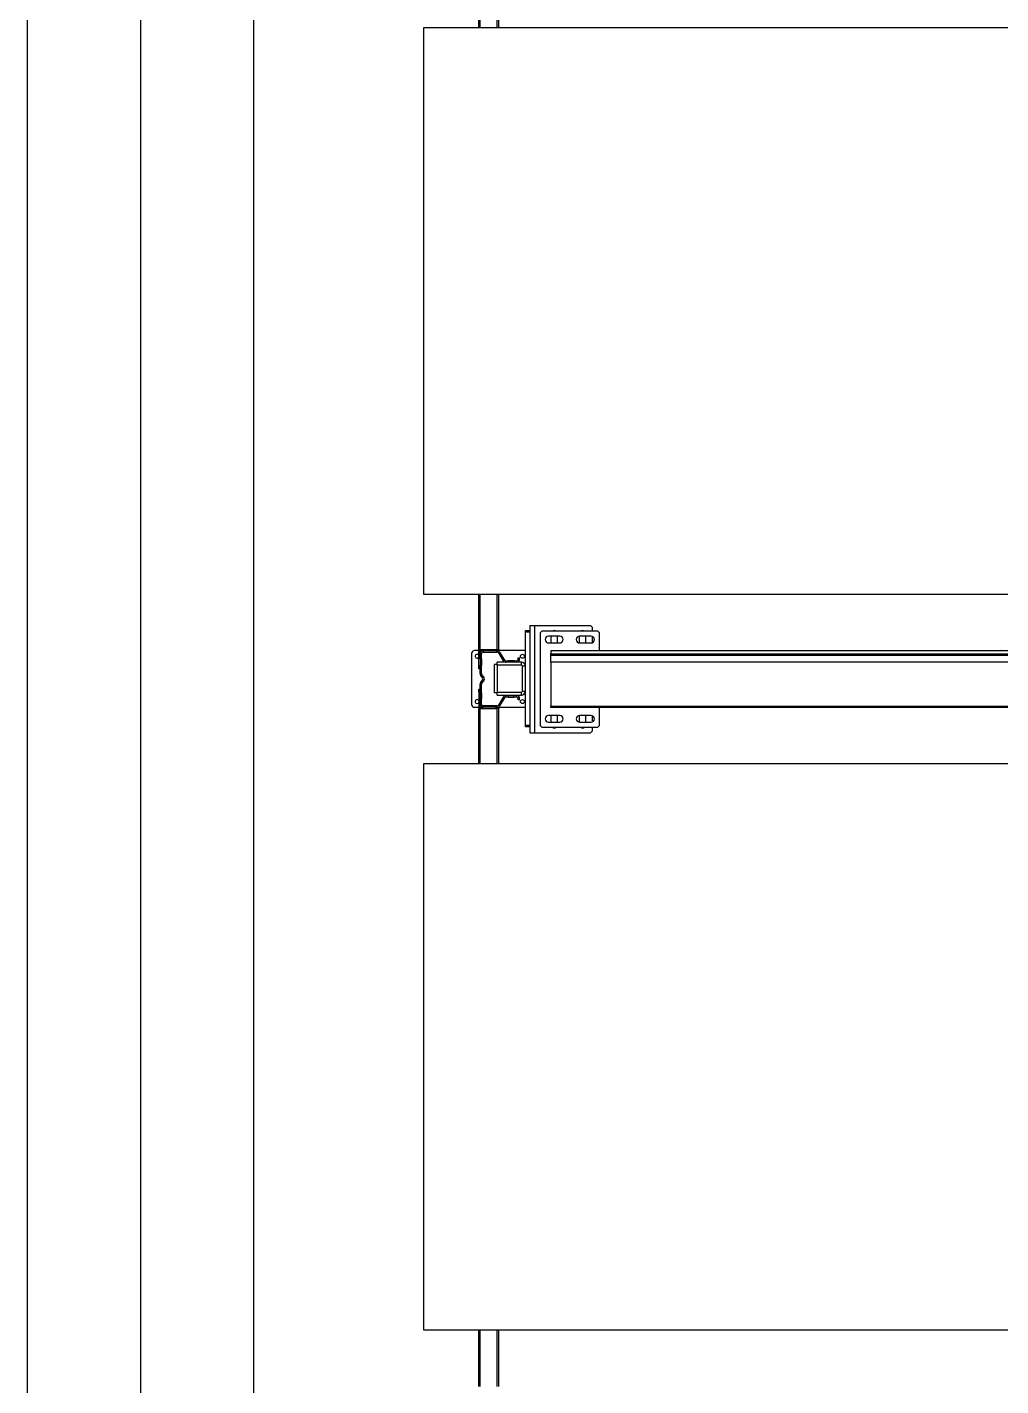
# Model space of a CAD drawing. Header units: millimetres. Extents: x 6622 to 532820, y 3370 to 359312.
# Drawn here: x 456750 to 458470, y 295241 to 297641 of the extents above; entities that cross this region are included whole.
import ezdxf

# ---------------------------------------------------------------- set-up
doc = ezdxf.new("R2010")
doc.units = ezdxf.units.MM

# ---------------------------------------------------------------- blocks, each defined once
blk = doc.blocks.new('A$C6F3A12F4')
at = {"color": 2, "linetype": 'Continuous', "lineweight": 25}
for p, q in [((18085.7, 3475), (18085.7, 225)), ((18091.1, 225), (18091.1, 3475)), ((18093.7, 3475), (18093.7, 225)), ((18105.7, 3475), (18105.7, 225)), ((18183.1, 225), (18183.1, 3475)), ((18185.7, 3475), (18185.7, 225)), ((17985.2, 0), (17985.2, 1077.9)), ((18285.2, 1077.9), (18285.2, 0)), ((16985.2, 1041), (16985.2, 0)), ((19285.2, 0), (19285.2, 1041)), ((18043.7, 298.1), (18040.7, 295.1)), ((18040.7, 196.1), (18040.7, 295.1)), ((18043.7, 298.1), (18050.7, 298.1)), ((18053.7, 311), (18050.7, 308)), ((18050.7, 308), (18050.7, 209)), ((18085.7, 311), (18053.7, 311)), ((18059.7, 296), (18059.7, 276)), ((18060.1, 298.1), (18071.3, 298.1)), ((18071.7, 276), (18071.7, 296)), ((18217.7, 311), (18185.7, 311)), ((18199.7, 296), (18199.7, 276)), ((18200.1, 298.1), (18211.3, 298.1)), ((18211.7, 276), (18211.7, 296)), ((18220.7, 308), (18217.7, 311)), ((18220.7, 209), (18220.7, 308)), ((18220.7, 298.1), (18227.7, 298.1)), ((18230.7, 295.1), (18227.7, 298.1)), ((18230.7, 196.1), (18230.7, 295.1)), ((18071.7, 287.1), (18059.7, 287.1)), ((18059.8, 275.1), (18071.6, 275.1)), ((18211.7, 287.1), (18199.7, 287.1)), ((18199.8, 275.1), (18211.6, 275.1)), ((18059.7, 241), (18059.7, 221)), ((18071.7, 221), (18071.7, 241)), ((18199.7, 241), (18199.7, 221)), ((18211.7, 221), (18211.7, 241)), ((18071.7, 237.1), (18059.7, 237.1)), ((18059.7, 225.1), (18071.7, 225.1)), ((18085.7, 225), (18091.1, 225)), ((18093.7, 225), (18091.1, 225)), ((18105.7, 225), (18093.7, 225)), ((18105.7, 225), (18183.1, 225)), ((18185.7, 225), (18183.1, 225)), ((18211.7, 237.1), (18199.7, 237.1)), ((18199.7, 225.1), (18211.7, 225.1)), ((18040.7, 196.1), (18230.7, 196.1)), ((18040.7, 188.1), (18040.7, 196.1)), ((18050.7, 209), (18053.7, 206)), ((18053.7, 206), (18217.7, 206)), ((18217.7, 206), (18220.7, 209)), ((18230.7, 188.1), (18230.7, 196.1)), ((18040.7, 188.1), (18230.7, 188.1)), ((18049.7, 180.1), (18049.7, 188.1)), ((18052.7, 180.1), (18049.7, 180.1)), ((18052.7, 188.1), (18052.7, 180.1)), ((18216.7, 180.1), (18052.7, 180.1)), ((18085.2, 180), (18085.2, 133)), ((18098.2, 167.5), (18098.2, 170)), ((18100.2, 170), (18098.2, 170)), ((18100.2, 167.5), (18100.2, 170)), ((18110.7, 173.1), (18105.7, 173.1)), ((18105.7, 173.1), (18105.7, 130.1)), ((18110.7, 173.1), (18110.7, 130.1)), ((18112.7, 180.1), (18112.7, 175.1)), ((18156.7, 175.1), (18112.7, 175.1)), ((18156.7, 175.1), (18156.7, 180.1)), ((18163.7, 173.1), (18158.7, 173.1)), ((18158.7, 130.1), (18158.7, 173.1)), ((18163.7, 130.1), (18163.7, 173.1)), ((18170.2, 170), (18170.2, 167.5)), ((18172.2, 170), (18170.2, 170)), ((18172.2, 170), (18172.2, 167.5)), ((18185.2, 133), (18185.2, 180)), ((18216.7, 180.1), (18216.7, 188.1)), ((18219.7, 180.1), (18216.7, 180.1)), ((18219.7, 188.1), (18219.7, 180.1)), ((18100.2, 167.5), (18098.2, 167.5)), ((18105.7, 164.5), (18103.2, 164.5)), ((18103.2, 160.5), (18103.2, 164.5)), ((18105.7, 160.5), (18103.2, 160.5)), ((18103.2, 160.5), (18103.2, 149.7)), ((18103.2, 149.7), (18105.7, 149.7)), ((18103.2, 145.7), (18103.2, 149.7)), ((18103.2, 145.7), (18105.7, 145.7)), ((18167.2, 164.5), (18164.7, 164.5)), ((18164.7, 164.5), (18164.7, 160.5)), ((18167.2, 160.5), (18164.7, 160.5)), ((18164.7, 149.7), (18164.7, 160.5)), ((18164.7, 149.7), (18164.7, 145.7)), ((18164.7, 149.7), (18167.2, 149.7)), ((18164.7, 145.7), (18167.2, 145.7)), ((18167.2, 164.5), (18167.2, 160.5)), ((18167.2, 149.7), (18167.2, 160.5)), ((18167.2, 149.7), (18167.2, 145.7)), ((18172.2, 167.5), (18170.2, 167.5)), ((16985.2, 133), (16885.2, 133)), ((16985.2, 130.5), (16885.2, 130.5)), ((18083.2, 133), (17985.2, 133)), ((18083.2, 130.5), (17985.2, 130.5)), ((18083.2, 133), (18085.2, 133)), ((18083.2, 128), (18083.2, 133)), ((18083.2, 101), (18083.2, 128)), ((18085.2, 128), (18083.2, 128)), ((18085.2, 133), (18085.2, 129.9)), ((18087.7, 129.9), (18085.2, 129.9)), ((18085.2, 105.5), (18085.2, 129.9)), ((18087.7, 105.5), (18087.7, 129.9)), ((18087.8, 134.6), (18101.8, 143.1)), ((18087.8, 134.6), (18089.1, 132.5)), ((18089.1, 132.5), (18103.1, 141)), ((18103.1, 141), (18101.8, 143.1)), ((18110.7, 130.1), (18105.7, 130.1)), ((18109.7, 130.1), (18159.7, 130.1)), ((18109.7, 130.1), (18109.7, 125.1)), ((18109.7, 125.1), (18159.7, 125.1)), ((18163.7, 130.1), (18158.7, 130.1)), ((18159.7, 130.1), (18159.7, 125.1)), ((18168.6, 143.1), (18167.3, 141)), ((18167.3, 141), (18181.3, 132.5)), ((18168.6, 143.1), (18182.6, 134.6)), ((18181.3, 132.5), (18182.6, 134.6)), ((18185.2, 129.9), (18182.7, 129.9)), ((18182.7, 129.9), (18182.7, 105.5)), ((18185.2, 133), (18187.2, 133)), ((18185.2, 129.9), (18185.2, 133)), ((18185.2, 129.9), (18185.2, 105.5)), ((18187.2, 128), (18185.2, 128)), ((18187.2, 133), (18187.2, 128)), ((18285.2, 133), (18187.2, 133)), ((18285.2, 130.5), (18187.2, 130.5)), ((18187.2, 101), (18187.2, 128)), ((19385.2, 133), (19285.2, 133)), ((19385.2, 130.5), (19285.2, 130.5)), ((16985.2, 100.5), (16885.2, 100.5)), ((16985.2, 98), (16885.2, 98)), ((18083.2, 100.5), (17985.2, 100.5)), ((18083.2, 98), (17985.2, 98)), ((18083.2, 101), (18085.2, 101)), ((18083.2, 101), (18083.2, 100.5)), ((18083.2, 100.5), (18083.2, 98)), ((18085.2, 101), (18085.2, 105.5)), ((18085.2, 105.5), (18087.7, 105.5)), ((18085.2, 98.2), (18085.2, 90)), ((18086.2, 100), (18086.2, 98)), ((18090.7, 100), (18086.2, 100)), ((18112.2, 98), (18086.2, 98)), ((18090.7, 102.5), (18090.7, 100)), ((18099.8, 102.5), (18090.7, 102.5)), ((18099.8, 100), (18090.7, 100)), ((18099.8, 102.5), (18099.8, 100)), ((18099.8, 102.5), (18110.6, 102.5)), ((18099.8, 100), (18110.6, 100)), ((18110.6, 100), (18110.6, 102.5)), ((18125.8, 102.5), (18110.6, 102.5)), ((18125.8, 100), (18110.6, 100)), ((18112.2, 98), (18112.2, 100)), ((18117.2, 98), (18112.2, 98)), ((18117.2, 100), (18117.2, 98)), ((18125.8, 100), (18125.8, 102.5)), ((18131.8, 106.5), (18127.6, 103.2)), ((18127.6, 103.2), (18129.2, 101.2)), ((18133.3, 104.5), (18129.2, 101.2)), ((18133.3, 104.5), (18131.8, 106.5)), ((18138.6, 106.5), (18137.1, 104.5)), ((18141.2, 101.2), (18137.1, 104.5)), ((18142.8, 103.2), (18138.6, 106.5)), ((18141.2, 101.2), (18142.8, 103.2)), ((18144.6, 102.5), (18144.6, 100)), ((18159.8, 102.5), (18144.6, 102.5)), ((18159.8, 100), (18144.6, 100)), ((18153.2, 98), (18153.2, 100)), ((18158.2, 98), (18153.2, 98)), ((18158.2, 100), (18158.2, 98)), ((18158.2, 98), (18184.2, 98)), ((18159.8, 102.5), (18159.8, 100)), ((18159.8, 102.5), (18170.6, 102.5)), ((18159.8, 100), (18170.6, 100)), ((18170.6, 100), (18170.6, 102.5)), ((18179.7, 102.5), (18170.6, 102.5)), ((18179.7, 100), (18170.6, 100)), ((18179.7, 100), (18179.7, 102.5)), ((18179.7, 100), (18184.2, 100)), ((18182.7, 105.5), (18185.2, 105.5)), ((18184.2, 98), (18184.2, 100)), ((18185.2, 101), (18185.2, 105.5)), ((18185.2, 101), (18187.2, 101)), ((18185.2, 90), (18185.2, 98.2)), ((18187.2, 101), (18187.2, 100.5)), ((18187.2, 100.5), (18187.2, 98)), ((18285.2, 100.5), (18187.2, 100.5)), ((18285.2, 98), (18187.2, 98)), ((19385.2, 100.5), (19285.2, 100.5)), ((19385.2, 98), (19285.2, 98)), ((18090.2, 85), (18180.2, 85)), ((16985.2, 0), (17985.2, 0)), ((18285.2, 0), (19285.2, 0))]:
    blk.add_line(p, q, dxfattribs=at)
for centre in [(18095.2, 175), (18175.2, 175)]:
    blk.add_circle(centre, 3.5, dxfattribs=at)
for centre, radius, start, end in [((18090.2, 1020), 5, 180, 205.8419), ((18065.7, 296), 6, 0, 180), ((18205.7, 296), 6, 0, 180), ((18055.7, 281.1), 6, 146.4427, 213.5573), ((18065.7, 276), 6, 180, 0), ((18205.7, 276), 6, 180, 0), ((18215.7, 281.1), 6, 326.4427, 33.5573), ((18065.7, 241), 6, 0, 180), ((18205.7, 241), 6, 0, 180), ((18055.7, 231.1), 6, 146.4427, 213.5573), ((18065.7, 221), 6, 180, 0), ((18205.7, 221), 6, 180, 0), ((18215.7, 231.1), 6, 326.4427, 33.5573), ((18100.2, 164.5), 5.5, 0, 90), ((18112.7, 173.1), 7, 90, 180), ((18112.7, 173.1), 2, 90, 180), ((18156.7, 173.1), 7, 0, 90), ((18156.7, 173.1), 2, 0, 90), ((18170.2, 164.5), 5.5, 90, 180), ((18100.2, 164.5), 3, 0, 90), ((18100.2, 145.7), 3, 301.4296, 0), ((18100.2, 145.7), 5.5, 301.4296, 0), ((18170.2, 145.7), 5.5, 180, 238.5704), ((18170.2, 164.5), 3, 90, 180), ((18170.2, 145.7), 3, 180, 238.5704), ((18090.7, 129.9), 5.5, 121.4296, 180), ((18090.7, 129.9), 3, 121.4296, 180), ((18179.7, 129.9), 3, 0, 58.5704), ((18179.7, 129.9), 5.5, 0, 58.5704), ((18086.2, 101), 3, 180, 270), ((18090.7, 105.5), 5.5, 180, 270), ((18086.2, 101), 1, 180, 270), ((18090.7, 105.5), 3, 180, 270), ((18095.2, 95), 3.5, 121.0027, 0), ((18095.2, 95), 3.5, 0, 58.9973), ((18125.8, 105.5), 3, 270, 308.6598), ((18125.8, 105.5), 5.5, 270, 308.6598), ((18135.2, 102.2), 5.5, 51.3402, 128.6598), ((18135.2, 102.2), 3, 51.3402, 128.6598), ((18144.6, 105.5), 5.5, 231.3402, 270), ((18144.6, 105.5), 3, 231.3402, 270), ((18175.2, 95), 3.5, 121.0027, 0), ((18175.2, 95), 3.5, 0, 58.9973), ((18179.7, 105.5), 5.5, 270, 0), ((18179.7, 105.5), 3, 270, 0), ((18184.2, 101), 1, 270, 0), ((18184.2, 101), 3, 270, 0), ((18090.2, 90), 5, 180, 270), ((18180.2, 90), 5, 270, 0)]:
    blk.add_arc(centre, radius, start, end, dxfattribs=at)

msp = doc.modelspace()

# ---------------------------------------------------------------- linework, layer by layer
at = {"color": 4}
for p, q in [((456750, 329040), (456750, 259040)), ((456950, 329040), (456950, 259040)), ((457150, 329040), (457150, 259040))]:
    msp.add_line(p, q, dxfattribs=at)

# ---------------------------------------------------------------- block references
at = {"color": 0, "rotation": 270}
msp.add_blockref('A$C6F3A12F4', (457450, 314625.198), dxfattribs=at)

doc.saveas('drawing.dxf')
